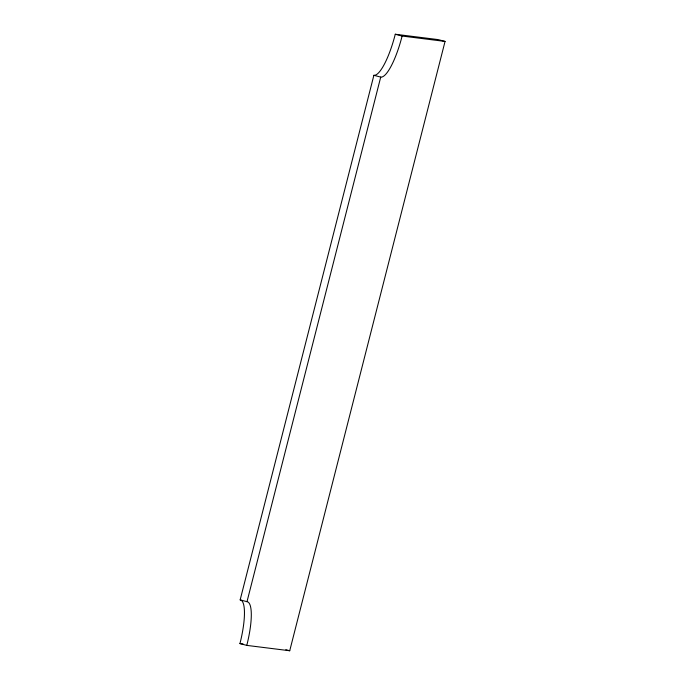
<?xml version="1.0" encoding="UTF-8"?>
<svg xmlns="http://www.w3.org/2000/svg" width="685" height="685" viewBox="0 0 685 685"><rect width="100%" height="100%" fill="white"/><g stroke="black" fill="none" stroke-linecap="round" stroke-linejoin="round"><path stroke-width="1.03" d="M240.161 599.889L373.882 75.299A43.754 10.575 -75.3 0 0 395.271 34.25L438.212 39.61L445.053 41.417L289.729 650.75L246.788 645.39L239.947 643.583A43.754 10.575 -75.3 0 0 240.161 599.889L247.002 601.687A43.754 10.575 -75.3 0 1 246.788 645.39M247.002 601.687L380.723 77.105A43.754 10.575 -75.3 0 0 402.112 36.048L445.053 41.417M239.947 643.583L243.089 643.977M395.271 34.25L402.112 36.048M373.882 75.299L380.723 77.105M285.825 649.722L289.729 650.75"/></g></svg>
